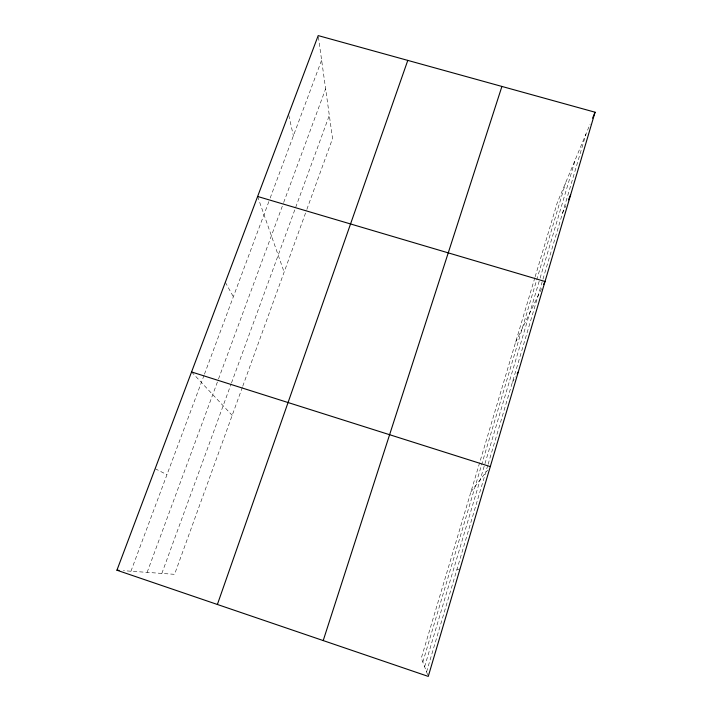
<?xml version="1.0" encoding="UTF-8"?>
<svg xmlns="http://www.w3.org/2000/svg" width="712" height="712" viewBox="0 0 712 712"><rect width="100%" height="100%" fill="white"/><g stroke="black" fill="none" stroke-linecap="round" stroke-linejoin="round"><path stroke-width="0.53" stroke-dasharray="3.56 2.67" d="M422.839 662.089L565.657 182.681M424.61 666.761L539.776 279.229M540.088 278.17L575.403 159.337M426.559 671.914L487.791 465.301M488.112 464.242L542.651 280.216M542.962 279.157L585.994 133.972M534.854 277.751L421.317 658.066L427.921 675.501M535.166 276.692L557.158 203.036L590.115 124.084M242.383 387.257L174.565 574.326L123.399 570.677M242.756 386.216L306.489 210.423M306.863 209.381L332.557 138.52L318.344 36.668M161.855 573.418L231.115 383.964M231.498 382.931L329.327 115.353M147.135 572.368L218.121 380.066M218.504 379.024L283.296 203.525M283.679 202.484L325.624 88.858M130.955 571.211L204.077 375.215M204.46 374.183L269.795 199.075M270.177 198.034L321.619 60.146M562.462 213.36L565.889 205.635M515.604 342.241L542.188 287.345M512.328 382.513L515.577 376.737M470.943 491.823L487.604 470.107M456.766 569.983L460.041 568.915M155.145 468.71L166.964 474.682M191.564 371.958L232.183 415.381M225.33 282.272L233.349 296.762M257.628 196.476L284.132 272.091M288.796 115.406L293.388 135.823"/><path stroke-width="1.07" d="M595.072 112.22L428.259 676.4L116.928 570.214L318.193 35.6L595.072 112.22L592.598 118.148M323.212 640.569L501.916 86.437M217.382 604.479L407.789 60.395M568.452 199.832L570.597 194.999M543.603 284.417L545.027 281.489L257.628 196.476M517.197 373.853L518.283 371.931M116.928 570.214L119.082 570.365M191.564 371.958L490.283 466.609"/></g></svg>
